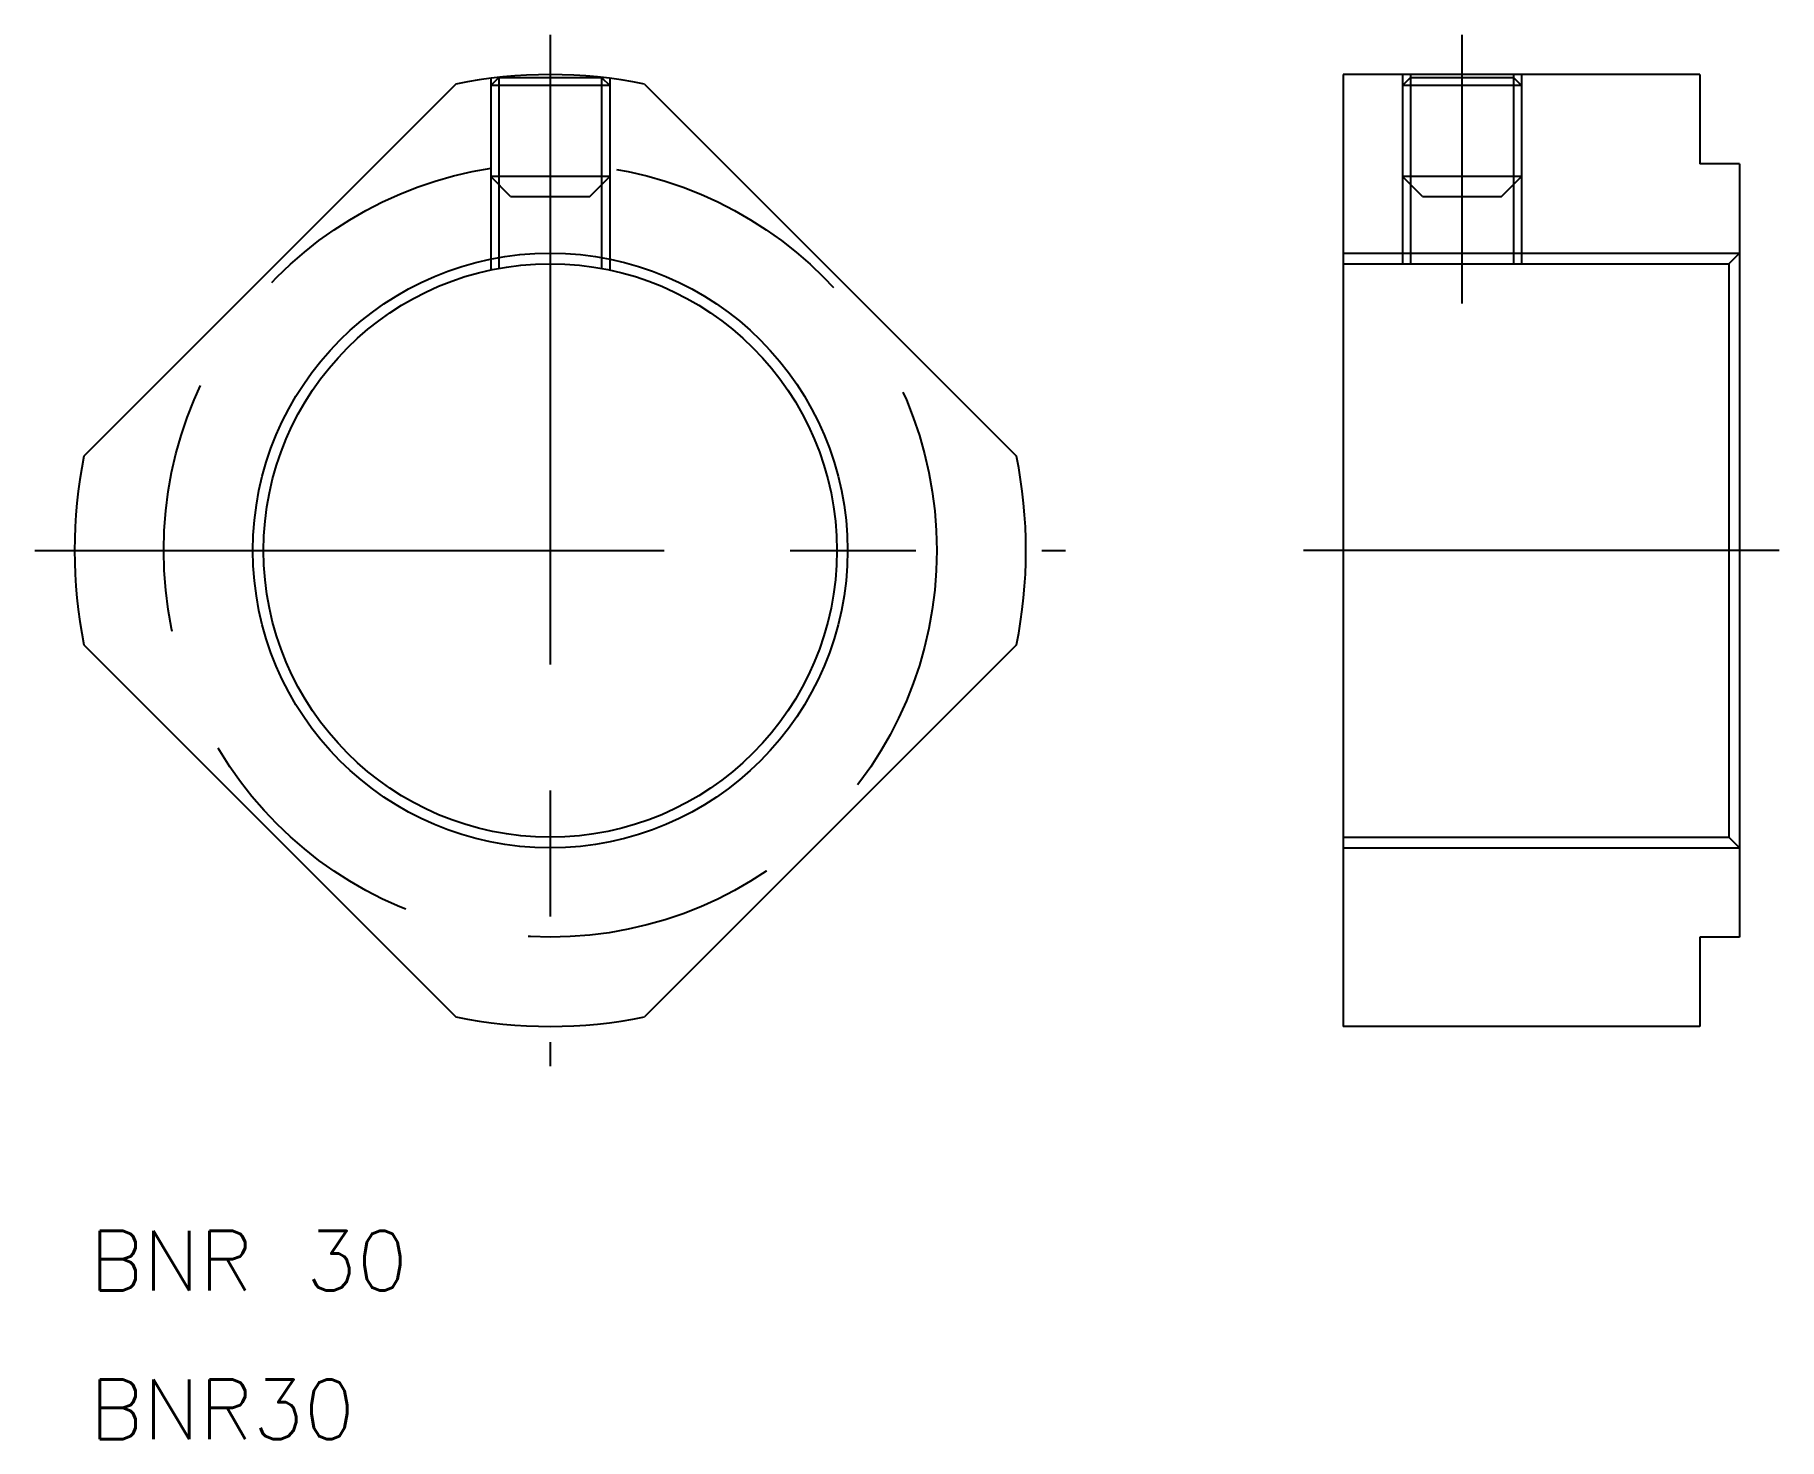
# Model space of a CAD drawing. Extents: x -26 to 62, y -44.8 to 26.
import ezdxf

# ---------------------------------------------------------------- set-up
doc = ezdxf.new("R2010")
doc.units = 0
doc.linetypes.add('CENTER', pattern=[50.8, 31.75, -6.35, 6.35, -6.35])
doc.linetypes.add('DASHED', pattern=[19.05, 12.7, -6.35])
doc.layers.get('0').update_dxf_attribs({"linetype": 'CONTINUOUS'})
doc.layers.add('CENTER', color=1, linetype='CONTINUOUS')
doc.styles.get("Standard").update_dxf_attribs({"font": 'txt.shx', "height": 3, "bigfont": 'bigfont.shx'})

msp = doc.modelspace()

# ---------------------------------------------------------------- linework, layer by layer
at = {"color": 3, "linetype": 'DASHED'}
for p, q in [((-2.594, 23.859), (-3, 23.453)), ((-3, 23.812), (-3, 23.453)), ((-2.594, 23.859), (-2.594, 18.453)), ((-2.594, 23.859), (2.594, 23.859)), ((2.594, 23.859), (2.594, 18.453)), ((2.594, 23.859), (3, 23.453)), ((3, 23.812), (3, 23.453)), ((-3, 23.453), (-3, 18.859)), ((3, 23.453), (-3, 23.453)), ((3, 23.453), (3, 18.859)), ((49, 23.453), (43, 23.453)), ((3, 18.859), (-3, 18.859)), ((-2, 17.859), (-3, 18.859)), ((-3, 18.859), (-3, 14.145)), ((2, 17.859), (3, 18.859)), ((3, 18.859), (3, 14.145)), ((49, 18.859), (43, 18.859)), ((-2.594, 18.453), (-2.594, 14.225)), ((-2, 17.859), (2, 17.859)), ((2.594, 18.453), (2.594, 14.225))]:
    msp.add_line(p, q, dxfattribs=at)
at = {"color": 7, "linetype": 'CONTINUOUS'}
for p, q in [((58, 24), (40, 24)), ((40, 24), (40, -24)), ((43.406, 23.859), (43, 23.453)), ((43.406, 24), (43.406, 23.859)), ((43.406, 23.859), (48.594, 23.859)), ((48.594, 24), (48.594, 23.859)), ((48.594, 23.859), (49, 23.453)), ((58, 24), (58, 19.5)), ((-4.761, 23.523), (-23.523, 4.761)), ((4.761, 23.523), (23.523, 4.761)), ((43, 23.453), (43, 18.859)), ((49, 23.453), (49, 18.859)), ((60, 19.5), (58, 19.5)), ((60, 19.5), (60, -19.5)), ((44, 17.859), (43, 18.859)), ((48, 17.859), (49, 18.859)), ((43.406, 18.453), (43.406, 14.46)), ((44, 17.859), (48, 17.859)), ((48.594, 18.453), (48.594, 14.46)), ((60, 15), (59.46, 14.46)), ((40, 14.46), (59.46, 14.46)), ((59.46, 14.46), (59.46, -14.46)), ((-23.523, -4.761), (-4.761, -23.523)), ((23.523, -4.761), (4.761, -23.523)), ((40, -14.46), (59.46, -14.46)), ((60, -15), (59.46, -14.46)), ((60, -19.5), (58, -19.5)), ((58, -19.5), (58, -24)), ((58, -24), (40, -24))]:
    msp.add_line(p, q, dxfattribs=at)
at = {"color": 3, "linetype": 'CONTINUOUS'}
for p, q in [((43, 24), (43, 23.453)), ((43.406, 23.859), (43.406, 18.453)), ((48.594, 23.859), (48.594, 18.453)), ((49, 24), (49, 23.453)), ((43, 18.859), (43, 14.46)), ((49, 18.859), (49, 14.46)), ((40, 15), (60, 15)), ((40, -15), (60, -15))]:
    msp.add_line(p, q, dxfattribs=at)
at = {"color": 3, "linetype": 'DASHED'}
msp.add_circle((0, 0), 19.5, dxfattribs=at)
at = {"color": 3, "linetype": 'CONTINUOUS'}
msp.add_circle((0, 0), 15, dxfattribs=at)
at = {"color": 7, "linetype": 'CONTINUOUS'}
msp.add_circle((0, 0), 14.46, dxfattribs=at)
for start, end in [(78.55731, 101.44269), (168.55731, 191.44269), (348.55731, 11.44269), (258.55731, 281.44269)]:
    msp.add_arc((0, 0), 24, start, end, dxfattribs=at)
at = {"layer": 'CENTER', "color": 1, "linetype": 'CENTER'}
for p, q in [((0, 26), (0, -26)), ((46, 26), (46, 12.46)), ((-26, 0), (26, 0)), ((62, 0), (38, 0))]:
    msp.add_line(p, q, dxfattribs=at)

# ---------------------------------------------------------------- texts
for s, p in [('BNR 30', (-23.234, -37.313)), ('BNR30', (-23.234, -44.813))]:
    msp.add_text(s, height=3).set_placement(p)

doc.saveas('drawing.dxf')
